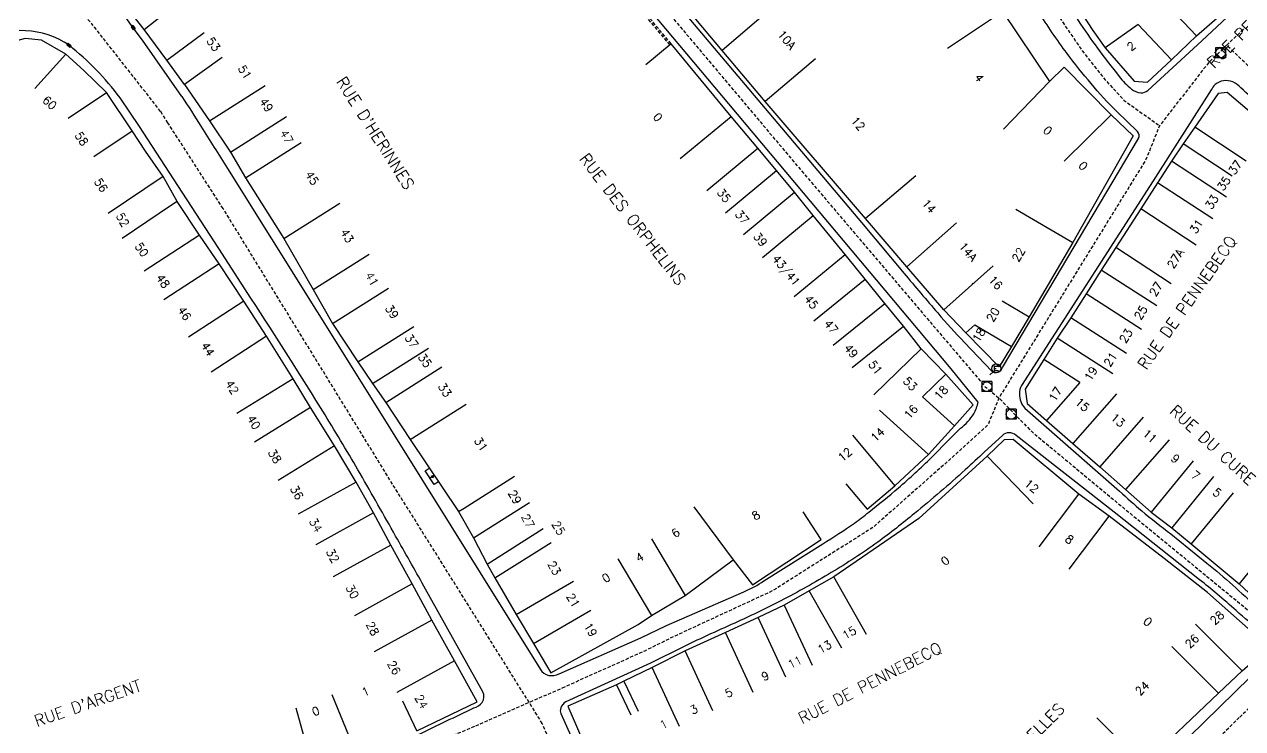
# Model space of a CAD drawing. Header units: millimetres. Extents: x 126000 to 127000, y 153000 to 154000.
# Drawn here: x 126632.5 to 126816.8, y 153783.1 to 153889.6 of the extents above; entities that cross this region are included whole.
import ezdxf
from ezdxf.enums import TextEntityAlignment as Align

# ---------------------------------------------------------------- set-up
doc = ezdxf.new("R2010")
doc.units = ezdxf.units.MM
doc.linetypes.add('DASHED', pattern=[0.75, 0.5, -0.25])
doc.layers.get('0').update_dxf_attribs({"linetype": 'CONTINUOUS'})
for name, color, linetype in [('W0001', 6, 'DASHED'), ('W0008', 7, 'CONTINUOUS'), ('W0100', 7, 'CONTINUOUS'), ('W0112', 1, 'DASHED'), ('W0400', 7, 'CONTINUOUS'), ('W0420', 7, 'CONTINUOUS'), ('W0471', 7, 'CONTINUOUS'), ('W0989', 7, 'CONTINUOUS'), ('W0991', 7, 'CONTINUOUS'), ('W1102', 7, 'CONTINUOUS')]:
    doc.layers.add(name, color=color, linetype=linetype)
doc.styles.get("Standard").update_dxf_attribs({"font": 'romans.shx', "width": 0.85})

# ---------------------------------------------------------------- blocks, each defined once
blk = doc.blocks.new('T400')
for p, q in [((-0.15, 0.3), (0.15, 0.3)), ((-0.15, -0.25), (-0.15, 0.3)), ((-0.15, 0.15), (0.15, 0.15)), ((-0.15, 0), (0.15, 0)), ((0.15, 0.3), (0.15, -0.25)), ((-0.15, -0.15), (0.15, -0.15)), ((-0.15, -0.25), (-0.15, -0.3)), ((-0.15, -0.3), (0.15, -0.3)), ((0.15, -0.3), (0.15, -0.25))]:
    blk.add_line(p, q)
blk = doc.blocks.new('T420')
for p, q in [((0.75, 0.75), (-0.75, 0.75)), ((-0.75, 0.75), (-0.75, -0.75)), ((0.75, 0.75), (0.75, -0.75)), ((0.75, -0.75), (-0.75, -0.75))]:
    blk.add_line(p, q)
blk.add_ellipse((0, 0), major_axis=(-0.53, 0.53), ratio=1, start_param=3.926991, end_param=10.210176)
blk = doc.blocks.new('T471')
for p, q in [((-0.333334, 0.333334), (-0.333334, -0.333334)), ((-0.333334, 0.333334), (0.333334, 0.333334)), ((-0.333334, 0), (0, 0)), ((0.500001, 0.500001), (1.000002, 1.000002)), ((-0.500001, -0.500001), (-1.000002, -1.000002)), ((-0.333334, -0.333334), (0.333334, -0.333334))]:
    blk.add_line(p, q)
blk.add_ellipse((0, 0), major_axis=(0.471405, 0.471405), ratio=1, start_param=5.4977871438, end_param=11.780972451)

msp = doc.modelspace()

# ---------------------------------------------------------------- linework, layer by layer
at = {"layer": 'W0001', "flags": 128}
for points in [[(126746.32, 153957.64), (126749.62, 153952.47), (126771, 153919.1), (126788.9, 153890.92), (126792.52, 153885.63), (126795.98, 153881.23), (126798.85, 153878.15), (126804.2, 153874.31), (126804.2, 153874.31)], [(126699.02, 153932.22), (126707.89, 153919.68), (126719.77, 153903.43), (126749.05, 153868.65), (126777.82, 153834.82), (126779.9, 153833.1), (126784.81, 153828.07), (126799.42, 153815.93), (126818.6, 153800.18), (126820.8, 153798.36), (126820.8, 153798.36)], [(126814.36, 153886.48), (126816.95, 153888.96), (126816.95, 153888.96)], [(126857.14, 153842.39), (126847.55, 153853.73), (126835.19, 153866.65), (126814.36, 153886.48), (126811.61, 153883.84), (126804.2, 153874.31), (126802.15, 153869.19), (126781.77, 153836.15), (126779.9, 153833.1), (126778.26, 153829.08), (126772.03, 153823.4), (126760.89, 153813.56), (126745.63, 153803.92), (126730.88, 153797.08), (126726.47, 153794.92), (126726.47, 153794.92)]]:
    msp.add_lwpolyline(points, dxfattribs=at)
msp.add_lwpolyline([(126653.08, 153876.47), (126643.08, 153889.22, 0.365728), (126625.49, 153892.88), (126618.45, 153888.18, -0.307291), (126607.63, 153889.26), (126598.16, 153898.84)], format="xyb", dxfattribs=at)
at = {"layer": 'W0001'}
for points in [[(126737.63, 153715.84), (126735.44, 153726.93), (126720.73, 153760.91), (126710.82, 153783.85), (126708.83, 153787.04), (126688.17, 153820.07), (126662.53, 153861.78), (126654.17, 153874.75), (126653.08, 153876.47), (126653.08, 153876.47)], [(126737.63, 153715.84), (126746.59, 153722.92), (126753.47, 153727.41), (126759.89, 153731.78), (126772.96, 153742.75), (126784.72, 153754.01), (126801.43, 153770.26), (126816.33, 153784.82), (126832.02, 153800.09), (126843.35, 153810.89), (126850.96, 153817.35), (126865.5, 153827.41), (126875.75, 153832.81), (126902.48, 153844.99), (126909.99, 153847.69), (126927.18, 153854.36), (126932.49, 153855.73), (126949.02, 153858.15), (126949.02, 153858.15)], [(126475.78, 153687.68), (126479.98, 153691.17), (126484.09, 153694.59), (126492.03, 153699.9), (126507.07, 153707.96), (126516.85, 153712.5), (126532.93, 153719.48), (126559.11, 153729.73), (126599.64, 153745.6), (126612.17, 153750.37), (126663.71, 153769.41), (126685.58, 153777.2), (126700.74, 153783.49), (126713.87, 153789.26), (126726.47, 153794.92), (126726.47, 153794.92)]]:
    msp.add_lwpolyline(points, dxfattribs=at)
at = {"layer": 'W0008', "flags": 128}
for points in [[(126745.89, 153961.63), (126754.11, 153948.74), (126761.69, 153936.91), (126781.85, 153905.81), (126787.81, 153896.58, 0.0032), (126791.91, 153890.22, 0.0113), (126794.83, 153886.02, 0.0119), (126798.1, 153881.78, 0.0655), (126799.96, 153879.86, 0.153), (126801.37, 153879.28, 0.1879), (126802.42, 153879.64), (126810.6, 153887.14), (126814.44, 153890.73), (126814.44, 153890.73)], [(126700.3, 153933.2), (126703.74, 153928.49), (126715.07, 153912.48, 0.0105), (126717.34, 153909.46, 0.0106), (126722.51, 153903.02), (126734.91, 153888.31), (126759.09, 153859.65), (126765.55, 153851.97, 0.0038), (126770.64, 153845.98, 0.0121), (126774.69, 153841.5), (126778.85, 153837.15, 0.3969), (126780.2, 153837.29), (126780.46, 153837.73), (126801.04, 153872.39, 0.31), (126800.86, 153873.42), (126797.74, 153876.44, -0.0256), (126793.86, 153880.68, -0.0145), (126790.21, 153885.24, -0.0199), (126785.88, 153891.61), (126760.16, 153932.39), (126746.75, 153953.66), (126746.75, 153953.66)], [(126725.75, 153796.84), (126729.6, 153798.69), (126741.33, 153803.8, 0.0385), (126744.36, 153805.42), (126753.26, 153811.06, 0.0143), (126758.04, 153814.17, 0.0118), (126760.21, 153815.82, 0.0103), (126764.69, 153819.51, 0.0179), (126769.7, 153824.12, -0.0089), (126774.11, 153828.52, 0.0753), (126776.1, 153830.71, 0.0543), (126776.78, 153832.48), (126772.67, 153837.5), (126739.02, 153877.64), (126717.03, 153903.85, -0.0222), (126712.25, 153910.32), (126700.71, 153926.87), (126697.73, 153931.23), (126697.73, 153931.23)], [(126822.49, 153874.63, -0.005), (126816.52, 153880.03, 0.0905), (126815.29, 153880.94, 0.2748), (126812.61, 153880.53, 0.0618), (126812.01, 153879.72), (126803.26, 153865.98), (126783.34, 153835.02, 0.1445), (126783.01, 153833.71, 0.2075), (126783.84, 153831.58), (126787.08, 153828.69), (126798.16, 153818.99, 0.0042), (126801.5, 153816.03, 0.0062), (126805.9, 153812.53), (126811.38, 153808.12, -0.0132), (126815.27, 153804.79, 0.0102), (126819.06, 153801.45)], [(126819.61, 153797.68, -0.005), (126815.79, 153800.93, 0.0034), (126812.92, 153803.44, 0.0087), (126810.27, 153805.6), (126797.34, 153815.84), (126782.53, 153827.45, 0.1692), (126781.43, 153827.86, 0.1793), (126780.43, 153827.44), (126777.73, 153824.94, -0.0018), (126774.82, 153822.25, -0.0132), (126767.13, 153815.65, -0.0147), (126761.58, 153811.3, -0.0219), (126754.53, 153806.69, -0.0158), (126746.9, 153802.41, -0.0121), (126740.45, 153799.28, 0.0075), (126732.16, 153795.47), (126727.19, 153793), (126727.19, 153793)]]:
    msp.add_lwpolyline(points, format="xyb", dxfattribs=at)
at = {"layer": 'W0008'}
for points in [[(126656.29, 153878.73), (126650.32, 153887.23), (126648.93, 153889.14), (126646.97, 153891.91, -0.146749), (126645.46, 153895.07, -0.161615), (126646.14, 153897.6), (126659.77, 153919.2)], [(126649.86, 153874.2), (126646.94, 153878.55, 0.061573), (126639.23, 153886.48, 0.286213), (126625.91, 153887.08, 0.083423), (126613.04, 153879.21, 0.038062), (126602.07, 153866.44), (126597.87, 153861.39), (126578.4, 153838.2), (126571.54, 153830.06), (126564.85, 153822.12), (126545.15, 153798.71), (126541.68, 153794.59), (126526.18, 153776.3), (126519.93, 153768.93), (126498.62, 153743.83), (126492.59, 153736.72), (126481.45, 153723.63), (126463.56, 153702.35, 0.359957), (126464.32, 153700.42), (126475.31, 153692.04, 0.329529), (126476.69, 153692.21)], [(126656.29, 153878.73, -0.0023), (126659.18, 153874.24, -0.0014), (126663.19, 153867.83), (126683.43, 153835.52), (126710.53, 153792.04, 0.1966), (126711.79, 153791.12, 0.1536), (126713.35, 153791.38), (126725.75, 153796.84), (126725.75, 153796.84)], [(126610.28, 153752.31), (126652.32, 153767.9, -0.0039), (126659.74, 153770.59, -0.0061), (126666.61, 153772.94, -0.0018), (126673.49, 153775.12, 0.0066), (126677.93, 153776.59, 0.0096), (126685.08, 153779.26, 0.015), (126692.21, 153782.23, -0.0056), (126700.48, 153786.2, 0.1426), (126701.73, 153787.04, 0.2605), (126701.82, 153788.65), (126692.92, 153804.62, 0.0016), (126688.63, 153812.22, 0.0024), (126683.26, 153821.67, 0.0064), (126677.96, 153830.55, 0.0061), (126666.75, 153848.19), (126661.86, 153855.74), (126654.39, 153867.27), (126649.86, 153874.2), (126649.86, 153874.2)], [(126727.19, 153793), (126714.38, 153787.14, 0.2037), (126713.63, 153786.2, 0.1875), (126713.61, 153785.35), (126721.81, 153767.11), (126728.51, 153752.21, 0.0121), (126732.16, 153744.5, -0.0035), (126740.13, 153729.62, 0.0774), (126741.4, 153727.58, 0.1833), (126743.54, 153726.48, 0.1347), (126745.9, 153727.25, 0.0147), (126752.1, 153730.94, 0.0094), (126757.69, 153734.43, 0.0284), (126764.82, 153739.86, 0.0115), (126771.35, 153745.71, 0.0043), (126781.03, 153754.86, 0.0023), (126794.89, 153768.32), (126820.2, 153793.07, 0.1556), (126820.93, 153794.44, 0.155), (126820.55, 153796.35, 0.0803), (126819.61, 153797.68)]]:
    msp.add_lwpolyline(points, format="xyb", dxfattribs=at)
at = {"layer": 'W0100'}
for p, q in [((126693.82, 153820.97), (126694.46, 153821.41)), ((126694.01, 153821.28), (126694.46, 153821.41)), ((126694.46, 153821.41), (126694.19, 153821))]:
    msp.add_line(p, q, dxfattribs=at)
for points in [[(126662.37, 153884.64), (126656.7, 153880.54), (126654.02, 153884.24), (126650.6, 153888.89), (126647.04, 153893.4), (126646.9, 153895.89), (126651.69, 153903.42), (126661.66, 153919.58), (126667.62, 153915.91)], [(126642.96, 153869.65), (126648.79, 153873.53), (126644.91, 153879.35), (126641.48, 153882.67), (126638.76, 153885.14), (126635.07, 153887.25), (126632.59, 153887.52), (126627.54, 153886.16)], [(126656.7, 153880.54), (126660.45, 153875.04), (126663.64, 153870.33), (126665.9, 153866.44), (126671.72, 153857.26), (126676.17, 153849.55), (126679.09, 153844.36), (126682.89, 153838.6), (126685.12, 153835.29), (126687.13, 153832.45), (126690.82, 153826.85), (126698.14, 153815.92), (126700.4, 153811.93), (126702.47, 153807.98), (126703.66, 153805.91), (126706.88, 153800.33), (126709.5, 153795.94), (126712.11, 153791.51), (126725.32, 153798.84), (126725.32, 153798.84)], [(126691.84, 153782.73), (126700.97, 153787.15), (126697.53, 153793.36), (126694.11, 153799.51), (126691.15, 153804.99), (126687.91, 153810.86), (126685.27, 153815.72), (126682.64, 153820.37), (126679.36, 153825.89), (126675.77, 153831.66), (126673.12, 153836.03), (126669.07, 153842.48), (126665.65, 153847.76), (126661.94, 153853.41), (126658.98, 153857.76), (126655.56, 153862.84), (126653.44, 153866.62), (126650.81, 153870.44), (126648.79, 153873.53), (126648.79, 153873.53)], [(126695.11, 153820.44), (126694.47, 153820.01), (126693.09, 153822.07), (126693.73, 153822.5), (126693.73, 153822.5)], [(126801.78, 153777.64), (126813.11, 153788.43), (126816.72, 153791.8), (126819.58, 153794.36)], [(126727.43, 153792.32), (126723.17, 153790.24), (126722.07, 153789.73), (126714.68, 153786.5), (126722.64, 153768.08)]]:
    msp.add_lwpolyline(points, dxfattribs=at)
at = {"layer": 'W0100', "flags": 128}
for points in [[(126780.44, 153891.59), (126787.54, 153881), (126789.77, 153883.15), (126796.88, 153875.96), (126800.2, 153872.77), (126791.06, 153856.63), (126784.49, 153845.41), (126781.82, 153840.92), (126779.94, 153837.81), (126774.89, 153842.96), (126771.57, 153846.46), (126765.99, 153852.96), (126759.74, 153860.25), (126744.55, 153877.97), (126738.04, 153885.7), (126725.29, 153900.93)], [(126788.56, 153897.27), (126794.11, 153888.7), (126795.99, 153886.07), (126800.36, 153881.03), (126802.37, 153880.92), (126806, 153884.26), (126809.78, 153887.89), (126813.67, 153891.31)], [(126756.75, 153820.1), (126759.97, 153816.28), (126764.16, 153819.81), (126769.23, 153824.55), (126773.16, 153828.88), (126776.03, 153832.06), (126771.87, 153836.73), (126768.15, 153840.56), (126765.48, 153843.98), (126762.63, 153847.39), (126759.67, 153851.07), (126756.66, 153854.83), (126751.81, 153860.74), (126748.96, 153864.23), (126746.25, 153867.51), (126743.44, 153870.89), (126739.39, 153875.7), (126730.32, 153886.71), (126726.47, 153883.51), (126726.47, 153883.51)], [(126821.47, 153873.35), (126814.42, 153879.36), (126813.06, 153879.17), (126809.52, 153874.07), (126807.78, 153871.55), (126805.99, 153868.97), (126803.91, 153865.69), (126801.36, 153861.74), (126797.59, 153855.89), (126795.38, 153852.43), (126793.08, 153848.86), (126790.79, 153845.25), (126788.71, 153842.18), (126786.72, 153838.94), (126783.86, 153834.44), (126784.18, 153832.27), (126787.08, 153829.72), (126791.09, 153826.21), (126795.16, 153822.67), (126799.05, 153819.24), (126802.95, 153815.83), (126806.04, 153813.46), (126809, 153811.02), (126816.24, 153804.99), (126823.64, 153798.09)], [(126819.39, 153796.69), (126811.46, 153803.68), (126804.92, 153808.83), (126796.57, 153815.21), (126791.99, 153818.58), (126782.07, 153826.83), (126780.69, 153826.77), (126778.12, 153824.29), (126767.8, 153814.88), (126754.92, 153806.03), (126751.22, 153803.92), (126747.4, 153801.75), (126743.46, 153799.91), (126738.52, 153797.63), (126732.44, 153794.84), (126727.43, 153792.32), (126727.43, 153792.32)], [(126725.32, 153798.84), (126727.36, 153800.19), (126732.43, 153803.2), (126739.7, 153808.61), (126742.61, 153804.83), (126753.03, 153811.69), (126750.28, 153815.87), (126750.28, 153815.87)]]:
    msp.add_lwpolyline(points, dxfattribs=at)
at = {"layer": 'W0112'}
for p, q in [((126730.31, 153886.71), (126726.65, 153891.09)), ((126730.12, 153886.55), (126726.45, 153890.93))]:
    msp.add_line(p, q, dxfattribs=at)
msp.add_lwpolyline([(126730.31, 153886.71), (126730.12, 153886.55)], dxfattribs=at)
at = {"layer": 'W1102', "flags": 128}
for points in [[(126802.93, 153895.17), (126809.78, 153887.89), (126809.78, 153887.89)], [(126745.65, 153892.19), (126738.04, 153885.7), (126738.04, 153885.7)], [(126772.13, 153886.02), (126780.44, 153891.59), (126780.44, 153891.59)], [(126800.96, 153889.62), (126795.99, 153886.07), (126795.99, 153886.07)], [(126800.96, 153889.62), (126806, 153884.26), (126806, 153884.26)], [(126752.16, 153884.45), (126744.55, 153877.97), (126744.55, 153877.97)], [(126780.62, 153873.78), (126787.54, 153881), (126787.54, 153881)], [(126731.69, 153869.33), (126739.39, 153875.7), (126739.39, 153875.7)], [(126789.76, 153868.93), (126796.88, 153875.96), (126796.88, 153875.96)], [(126817.32, 153868.95), (126809.52, 153874.07), (126809.52, 153874.07)], [(126735.73, 153864.51), (126743.44, 153870.89), (126743.44, 153870.89)], [(126815.19, 153866.69), (126807.78, 153871.55), (126807.78, 153871.55)], [(126814.35, 153863.48), (126805.99, 153868.97), (126805.99, 153868.97)], [(126738.55, 153861.13), (126746.25, 153867.51), (126746.25, 153867.51)], [(126767.35, 153866.74), (126759.74, 153860.25), (126759.74, 153860.25)], [(126812.27, 153860.2), (126803.91, 153865.69), (126803.91, 153865.69)], [(126741.25, 153857.86), (126748.96, 153864.23), (126748.96, 153864.23)], [(126782.44, 153861.7), (126791.06, 153856.63), (126791.06, 153856.63)], [(126809.73, 153856.25), (126801.36, 153861.74), (126801.36, 153861.74)], [(126744.11, 153854.37), (126751.81, 153860.74), (126751.81, 153860.74)], [(126773.46, 153859.61), (126765.99, 153852.96), (126765.99, 153852.96)], [(126748.95, 153848.46), (126756.66, 153854.83), (126756.66, 153854.83)], [(126805.95, 153850.4), (126797.59, 153855.89), (126797.59, 153855.89)], [(126779.04, 153853.11), (126771.57, 153846.46), (126771.57, 153846.46)], [(126803.8, 153847.03), (126795.38, 153852.43), (126795.38, 153852.43)], [(126751.88, 153844.79), (126759.67, 153851.07), (126759.67, 153851.07)], [(126775.87, 153850.48), (126776, 153850.4)], [(126801.49, 153843.46), (126793.08, 153848.86), (126793.08, 153848.86)], [(126754.85, 153841.11), (126762.63, 153847.39), (126762.63, 153847.39)], [(126780.37, 153847.83), (126784.49, 153845.41), (126784.49, 153845.41)], [(126799.21, 153839.84), (126790.79, 153845.25), (126790.79, 153845.25)], [(126757.7, 153837.7), (126765.48, 153843.98), (126765.48, 153843.98)], [(126776.27, 153844.18), (126774.89, 153842.96), (126774.89, 153842.96)], [(126776.27, 153844.18), (126781.82, 153840.92), (126781.82, 153840.92)], [(126797.12, 153836.78), (126788.71, 153842.18), (126788.71, 153842.18)], [(126760.98, 153833.59), (126768.15, 153840.56), (126768.15, 153840.56)], [(126792.12, 153835.47), (126786.72, 153838.94), (126786.72, 153838.94)], [(126768.33, 153833.28), (126771.87, 153836.73), (126771.87, 153836.73)], [(126792.12, 153835.47), (126787.08, 153829.72), (126787.08, 153829.72)], [(126768.33, 153833.28), (126773.16, 153828.88), (126773.16, 153828.88)], [(126797.68, 153833.74), (126791.09, 153826.21), (126791.09, 153826.21)], [(126761.83, 153831.29), (126769.23, 153824.55), (126769.23, 153824.55)], [(126801.75, 153830.19), (126795.16, 153822.67), (126795.16, 153822.67)], [(126757.73, 153827.46), (126764.16, 153819.81), (126764.16, 153819.81)], [(126805.64, 153826.76), (126799.05, 153819.24), (126799.05, 153819.24)], [(126785.07, 153817.1), (126778.12, 153824.29), (126778.12, 153824.29)], [(126809.27, 153823.58), (126802.95, 153815.83), (126802.95, 153815.83)], [(126812.36, 153821.21), (126806.04, 153813.46), (126806.04, 153813.46)], [(126785.97, 153810.59), (126791.99, 153818.58), (126791.99, 153818.58)], [(126815.32, 153818.76), (126809, 153811.02), (126809, 153811.02)], [(126733.73, 153816.63), (126739.7, 153808.61), (126739.7, 153808.61)], [(126790.55, 153807.22), (126796.57, 153815.21), (126796.57, 153815.21)], [(126727.32, 153811.8), (126732.43, 153803.2), (126732.43, 153803.2)], [(126822.56, 153812.74), (126816.24, 153804.99), (126816.24, 153804.99)], [(126722.26, 153808.79), (126727.36, 153800.19), (126727.36, 153800.19)], [(126759.86, 153797.33), (126754.92, 153806.03), (126754.92, 153806.03)], [(126756.16, 153795.23), (126751.22, 153803.92), (126751.22, 153803.92)], [(126747.4, 153801.75), (126751.64, 153792.69), (126751.64, 153792.69)], [(126747.69, 153790.85), (126743.46, 153799.91), (126743.46, 153799.91)], [(126742.71, 153788.55), (126738.52, 153797.63), (126738.52, 153797.63)], [(126736.63, 153785.76), (126732.44, 153794.84), (126732.44, 153794.84)], [(126731.59, 153783.42), (126727.43, 153792.32), (126727.43, 153792.32)]]:
    msp.add_lwpolyline(points, dxfattribs=at)
at = {"layer": 'W1102'}
for points in [[(126650.6, 153888.89), (126656.1, 153893.22)], [(126654.02, 153884.24), (126659.66, 153888.39)], [(126634.06, 153879.94), (126638.76, 153885.14)], [(126660.45, 153875.04), (126668.91, 153880.38), (126668.91, 153880.38)], [(126639.09, 153875.47), (126644.91, 153879.35)], [(126663.64, 153870.33), (126672.11, 153875.68), (126672.11, 153875.68)], [(126665.9, 153866.44), (126674.36, 153871.79), (126674.36, 153871.79)], [(126653.44, 153866.62), (126645.15, 153861.03), (126645.15, 153861.03)], [(126655.56, 153862.84), (126654.73, 153862.29), (126647.27, 153857.26), (126647.27, 153857.26)], [(126671.72, 153857.26), (126680.19, 153862.6), (126680.19, 153862.6)], [(126658.98, 153857.76), (126650.6, 153852.32), (126650.6, 153852.32)], [(126676.17, 153849.55), (126684.64, 153854.89), (126684.64, 153854.89)], [(126661.94, 153853.41), (126653.56, 153847.97), (126653.56, 153847.97)], [(126679.09, 153844.36), (126687.56, 153849.71), (126687.56, 153849.71)], [(126665.66, 153847.76), (126657.27, 153842.33), (126657.27, 153842.33)], [(126682.89, 153838.6), (126691.36, 153843.95), (126691.36, 153843.95)], [(126669.07, 153842.48), (126660.71, 153837.03), (126660.71, 153837.03)], [(126685.12, 153835.29), (126693.59, 153840.64), (126693.59, 153840.64)], [(126687.13, 153832.45), (126695.61, 153837.8), (126695.61, 153837.8)], [(126673.12, 153836.03), (126664.63, 153830.78), (126664.63, 153830.78)], [(126690.82, 153826.85), (126699.29, 153832.2), (126699.29, 153832.2)], [(126675.77, 153831.66), (126667.28, 153826.41), (126667.28, 153826.41)], [(126679.36, 153825.89), (126670.87, 153820.64), (126670.87, 153820.64)], [(126698.14, 153815.92), (126699.02, 153816.46), (126706.62, 153821.28), (126706.62, 153821.28)], [(126682.64, 153820.37), (126673.91, 153815.54), (126673.91, 153815.54)], [(126685.27, 153815.72), (126676.54, 153810.89), (126676.54, 153810.89)], [(126700.4, 153811.93), (126708.88, 153817.28), (126708.88, 153817.28)], [(126702.47, 153807.98), (126710.95, 153813.34), (126710.95, 153813.34)], [(126687.91, 153810.86), (126679.18, 153806.03), (126679.18, 153806.03)], [(126703.66, 153805.91), (126712.14, 153811.26), (126712.14, 153811.26)], [(126691.15, 153804.99), (126682.42, 153800.16), (126682.42, 153800.16)], [(126706.88, 153800.33), (126715.54, 153805.39), (126715.54, 153805.39)], [(126709.5, 153795.94), (126718.16, 153801.01), (126718.16, 153801.01)], [(126694.11, 153799.51), (126685.39, 153794.68), (126685.39, 153794.68)], [(126809.66, 153798.89), (126816.72, 153791.8), (126816.72, 153791.8)], [(126806.05, 153795.51), (126813.11, 153788.43), (126813.11, 153788.43)], [(126697.53, 153793.36), (126688.81, 153788.53), (126688.81, 153788.53)], [(126722.07, 153789.73), (126724.2, 153785.19), (126724.2, 153785.19)], [(126723.17, 153790.24), (126725.31, 153785.7), (126725.31, 153785.7)], [(126682.81, 153778.98), (126679.01, 153788.21), (126679.01, 153788.21)], [(126676.24, 153776.53), (126673.56, 153786.15), (126673.56, 153786.15)], [(126691.84, 153782.73), (126689.7, 153787.23), (126689.7, 153787.23)], [(126794.72, 153784.72), (126801.78, 153777.64), (126801.78, 153777.64)]]:
    msp.add_lwpolyline(points, dxfattribs=at)

# ---------------------------------------------------------------- block references
at = {"layer": 'W0400'}
for p, rotation in [((126648.93, 153889.14), 215.8215), ((126639.23, 153886.48), 47.79640000203311)]:
    msp.add_blockref('T400', p, dxfattribs=dict(at, rotation=rotation))
at = {"layer": 'W0420'}
for p in [(126813.44, 153885.34), (126778.07, 153834.83), (126781.76, 153830.66)]:
    msp.add_blockref('T420', p, dxfattribs=at)
at = {"layer": 'W0471'}
msp.add_blockref('T471', (126779.51, 153837.59), dxfattribs=at)

# ---------------------------------------------------------------- texts
at = {"layer": 'W0989'}
for s, rotation, p in [('RUE PENNEBECQ', 45.2203, (126818.86, 153890.46)), ("RUE D'HERINNES", 302.4456, (126685.58, 153873.2)), ('RUE DES ORPHELINS', 307.8175, (126724.51, 153860.16)), ('RUE DE PENNEBECQ', 54.9262, (126808.44, 153847.51)), ('RUE DU CURE', 317.378, (126812.24, 153826.01)), ('RUE DE PENNEBECQ', 27.2801, (126760.44, 153789.92)), ("RUE D'ARGENT", 19.0672, (126642.07, 153786.92)), ('RUE DE BRUXELLES', 44.9892, (126781.17, 153778.3))]:
    msp.add_text(s, height=1.75, rotation=rotation, dxfattribs=at).set_placement(p, align=Align.MIDDLE)
at = {"layer": 'W0991'}
for s, rotation, p in [('53', 306.1309, (126661.08, 153886.64)), ('10A', 310.0615, (126747.8, 153887.31)), ('2', 37.7496, (126799.92, 153886.34)), ('51', 302.5691, (126665.81, 153882.42)), ('4', 303.8368, (126776.93, 153881.56)), ('60', 318.3294, (126636.28, 153877.78)), ('49', 304.1971, (126669.08, 153877.46)), ('0', 310.5236, (126728.3, 153875.6)), ('12', 310.6083, (126758.6, 153874.64)), ('58', 303.6219, (126641.12, 153872.34)), ('47', 300.0789, (126672.13, 153872.65)), ('0', 314.6505, (126787.28, 153873.58)), ('37', 55.4342, (126815.65, 153867.99)), ('0', 316.1913, (126792.65, 153868.23)), ('56', 303.9634, (126644.06, 153865.32)), ('45', 302.371, (126675.99, 153866.4)), ('35', 55.3338, (126813.94, 153865.57)), ('35', 309.7769, (126738.31, 153863.76)), ('33', 57.6405, (126812.13, 153862.78)), ('14', 310.6307, (126769.32, 153862.14)), ('52', 299.2942, (126647.34, 153860.06)), ('37', 309.5429, (126741.05, 153860.46)), ('31', 57.1687, (126809.78, 153859.1)), ('43', 299.9859, (126681.3, 153857.65)), ('39', 309.3003, (126743.81, 153857.1)), ('50', 303.944, (126650.22, 153855.55)), ('14A', 310.6461, (126775.23, 153855.25)), ('43/41', 309.3603, (126747.66, 153852.39)), ('22', 59.6603, (126782.85, 153854.8)), ('27A', 57.1572, (126806.62, 153854.2)), ('48', 304.2373, (126653.44, 153850.8)), ('41', 299.3822, (126685.03, 153851.12)), ('16', 313.472, (126779.4, 153850.56)), ('27', 57.4699, (126803.65, 153849.59)), ('39', 303.4017, (126688.08, 153846.16)), ('45', 308.6552, (126751.53, 153847.64)), ('25', 57.1633, (126801.37, 153846.04)), ('46', 303.2935, (126656.69, 153845.92)), ('20', 59.2547, (126779.01, 153845.72)), ('47', 308.7823, (126754.52, 153843.9)), ('18', 58.8183, (126776.87, 153842.63)), ('23', 57.668, (126799.12, 153842.51)), ('37', 304.0552, (126691.05, 153841.71)), ('44', 302.9275, (126660.23, 153840.5)), ('35', 305.2564, (126693.07, 153838.78)), ('49', 309.9552, (126757.54, 153840.22)), ('21', 55.837, (126796.78, 153838.94)), ('51', 307.9291, (126761.22, 153837.73)), ('19', 58.4727, (126793.82, 153836.79)), ('53', 314.1853, (126766.48, 153835.26)), ('42', 302.1629, (126663.9, 153834.73)), ('33', 303.3355, (126696.08, 153834.32)), ('18', 47.9962, (126771.17, 153833.93)), ('17', 58.6555, (126788.45, 153833.68)), ('15', 318.8658, (126792.54, 153832.1)), ('16', 47.6884, (126766.59, 153831.02)), ('13', 318.9215, (126797.92, 153829.77)), ('40', 301.2077, (126667.18, 153829.44)), ('14', 43.1423, (126761.54, 153827.56)), ('31', 303.8527, (126701.54, 153826.12)), ('11', 318.6218, (126802.73, 153827.33)), ('38', 301.8644, (126670.35, 153824.29)), ('12', 40.0707, (126756.59, 153824.55)), ('9', 318.8087, (126806.6, 153823.93)), ('7', 322.5264, (126809.67, 153821.39)), ('36', 300.7148, (126673.69, 153818.79)), ('12', 320.2042, (126784.87, 153819.77)), ('5', 320.4165, (126812.93, 153818.79)), ('29', 299.489, (126706.67, 153818.11)), ('8', 33.3685, (126743.14, 153815.36)), ('34', 299.4461, (126676.55, 153813.87)), ('27', 297.6278, (126708.65, 153814.49)), ('25', 299.9067, (126713.28, 153813.44)), ('6', 36.6399, (126730.99, 153812.72)), ('8', 323.724, (126790.57, 153811.71)), ('32', 298.5208, (126679.12, 153809.23)), ('23', 300.0161, (126712.63, 153807.37)), ('4', 30.7055, (126725.55, 153809)), ('0', 38.22, (126771.78, 153808.48)), ('0', 32.3858, (126720.48, 153805.89)), ('30', 298.9124, (126682.09, 153803.81)), ('21', 300.8488, (126715.49, 153802.5)), ('28', 42.8552, (126812.91, 153799.86)), ('28', 298.3786, (126685.15, 153798.21)), ('19', 300.4465, (126718.13, 153798.04)), ('0', 320.1637, (126802.42, 153799.26)), ('15', 29.5707, (126757.26, 153797.58)), ('26', 43.1014, (126809.11, 153796.32)), ('13', 29.6691, (126753.52, 153795.45)), ('11', 25.0524, (126749.03, 153793.13)), ('26', 299.1022, (126688.4, 153792.3)), ('9', 24.7742, (126744.55, 153791.05)), ('24', 43.5992, (126801.58, 153789.19)), ('1', 22.5446, (126684.07, 153788.71)), ('24', 298.9797, (126692.54, 153787.16)), ('5', 24.6543, (126739.03, 153788.51)), ('0', 20.4845, (126676.55, 153785.72)), ('3', 26.6884, (126733.75, 153785.98)), ('1', 26.9192, (126729.17, 153783.75))]:
    msp.add_text(s, height=1.25, rotation=rotation, dxfattribs=at).set_placement(p, align=Align.MIDDLE)

doc.saveas('drawing.dxf')
